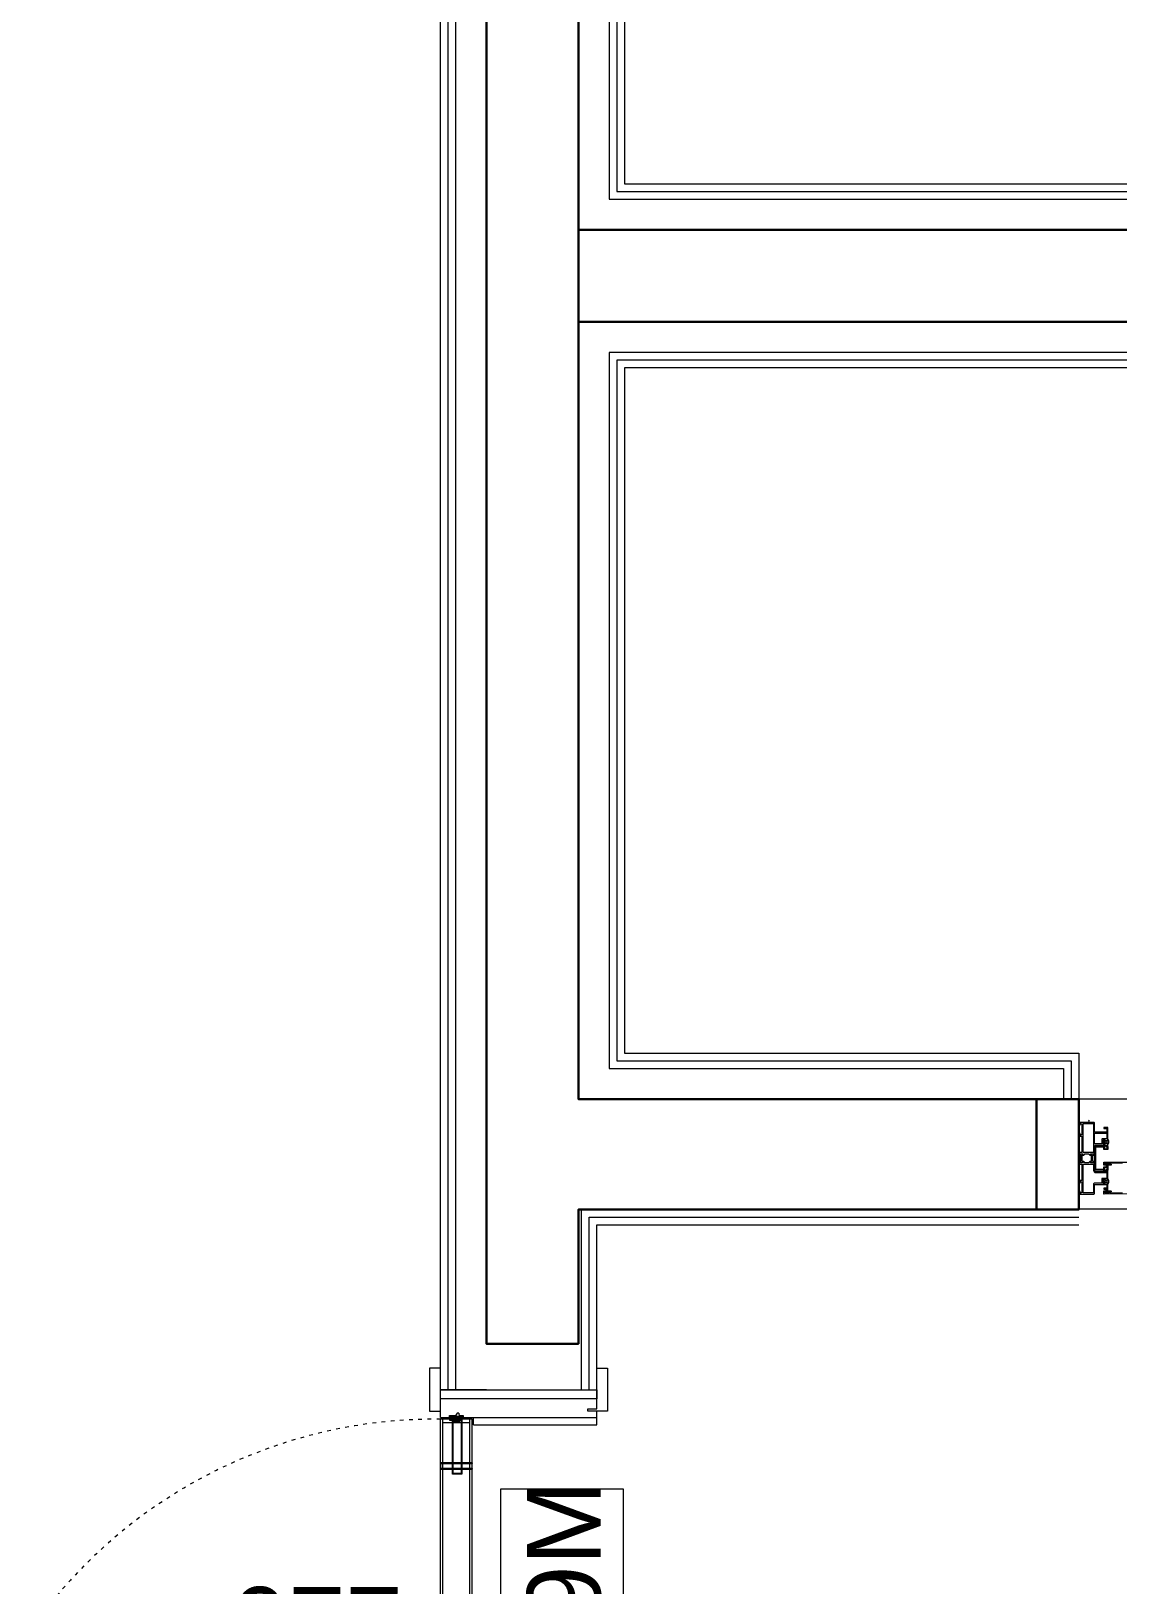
# Model space of a CAD drawing. Header units: centimetres. Extents: x 118932 to 154602, y -32682 to -23521.
# Drawn here: x 127822 to 127999, y -26982.8 to -26729.6 of the extents above; entities that cross this region are included whole.
import ezdxf

# ---------------------------------------------------------------- set-up
doc = ezdxf.new("R2010")
doc.units = ezdxf.units.CM
doc.header["$LTSCALE"] = 50
doc.header["$MEASUREMENT"] = 0
doc.linetypes.add('ACAD_ISO03W100', pattern=[30, 12, -18])
for name, color, linetype, lineweight, true_color in [('GEN_00_BL_Yazı', 7, 'Continuous', 0, 0x4f5250), ('GEN_02_TF_Kapı', 7, 'Continuous', 9, 0x4a3526), ('GEN_02_TF_Pencere', 7, 'Continuous', 9, 0x6093ac), ('GEN_05_ML_Ahşap', 7, 'Continuous', 9, 0x745e3d), ('GEN_05_ML_Alçıpan_giydirme', 7, 'Continuous', 18, 0x7ebab5), ('GEN_05_ML_Mermer', 7, 'Continuous', 9, 0x9d8692), ('GEN_06_GR_İnce', 7, 'Continuous', 13, 0xb0b0a9), ('KALACAK DUVARLAR', 7, 'Continuous', 30, 0x005387), ('ÖRÜLECEK DUVARLAR', 7, 'Continuous', 30, 0xfaca30)]:
    doc.layers.add(name, color=color, linetype=linetype, lineweight=lineweight, true_color=true_color)
doc.styles.add('arial_1_18', font='arial.ttf', dxfattribs={"height": 0.2})

# ---------------------------------------------------------------- blocks, each defined once
blk = doc.blocks.new('level -1 d blok duvarlar')
at = {"layer": 'GEN_05_ML_Alçıpan_giydirme', "elevation": 0}
for points in [[(-1507, -1703.93), (-1514.5, -1703.93), (-1514.5, -1226.43), (-1560.5, -1226.43), (-1560.5, -1155.43), (-1514.5, -1155.43), (-1514.5, -1100.93), (-1484.5, -1100.93), (-1484.5, -1507.43), (-1241, -1507.43), (-1241, -1537.43), (-1484.5, -1537.43), (-1484.5, -1649.06), (-1410.5, -1649.06), (-1410.5, -1656.56)], [(-1513.25, -1703.93), (-1513.25, -1225.18), (-1559.25, -1225.18), (-1559.25, -1156.68), (-1513.25, -1156.68), (-1513.25, -1102.18), (-1485.75, -1102.18), (-1485.75, -1508.68), (-1241, -1508.68), (-1241, -1536.18), (-1485.75, -1536.18), (-1485.75, -1650.31), (-1411.75, -1650.31), (-1411.75, -1656.56)], [(-1512, -1703.93), (-1512, -1223.93), (-1558, -1223.93), (-1558, -1157.93), (-1512, -1157.93), (-1512, -1103.43), (-1487, -1103.43), (-1487, -1509.93), (-1241, -1509.93), (-1241, -1534.93), (-1487, -1534.93), (-1487, -1651.56), (-1413, -1651.56), (-1413, -1656.56)], [(-1491.5, -1703.93), (-1491.5, -1674.56), (-1410.5, -1674.56)], [(-1490.25, -1703.93), (-1490.25, -1675.81), (-1410.5, -1675.81)], [(-1489, -1703.93), (-1489, -1677.06), (-1410.5, -1677.06)]]:
    blk.add_lwpolyline(points, dxfattribs=at)
blk = doc.blocks.new('KALACAK DUVARLAR LEVEL -1 D BLOK')
at = {"layer": 'KALACAK DUVARLAR', "elevation": 0}
for points in [[(-863.94, 211.96), (-909.94, 211.96), (-909.94, 155.96), (-863.94, 155.96), (-863.94, -321.55), (-848.94, -321.55), (-848.94, -299.67), (-774.34, -299.67), (-774.34, -281.67), (-848.94, -281.67), (-848.94, 271.46), (-863.94, 271.46)], [(-848.94, -140.04), (-612.94, -140.04), (-612.94, -155.04), (-848.94, -155.04)]]:
    blk.add_lwpolyline(points, close=True, dxfattribs=at)
blk = doc.blocks.new('P7_')
at = {"layer": 'GEN_02_TF_Pencere', "linetype": 'Continuous'}
for p, q in [((163293.16, -16172.52, 0), (163293.16, -16173.03, 0)), ((163293.18, -16172.52, 0), (163293.18, -16173.03, 0)), ((163293.2, -16172.52, 0), (163293.2, -16173.03, 0)), ((163293.22, -16172.52, 0), (163293.22, -16173.03, 0)), ((163293.24, -16172.52, 0), (163293.24, -16173.03, 0)), ((163293.26, -16172.52, 0), (163293.26, -16173.03, 0)), ((163293.28, -16172.52, 0), (163293.28, -16173.03, 0)), ((163293.3, -16172.52, 0), (163293.3, -16173.03, 0)), ((163293.32, -16172.52, 0), (163293.32, -16173.03, 0)), ((163293.34, -16172.52, 0), (163293.34, -16173.03, 0)), ((163293.36, -16172.52, 0), (163293.36, -16173.03, 0)), ((163293.38, -16172.52, 0), (163293.38, -16173.03, 0)), ((163293.4, -16172.52, 0), (163293.4, -16173.03, 0)), ((163293.42, -16172.52, 0), (163293.42, -16173.03, 0)), ((163293.44, -16172.52, 0), (163293.44, -16173.03, 0)), ((163293.46, -16172.52, 0), (163293.46, -16173.03, 0)), ((163293.16, -16176.92, 0), (163293.16, -16176.41, 0)), ((163293.18, -16176.92, 0), (163293.18, -16176.41, 0)), ((163293.2, -16176.92, 0), (163293.2, -16176.41, 0)), ((163293.22, -16176.92, 0), (163293.22, -16176.41, 0)), ((163293.24, -16176.92, 0), (163293.24, -16176.41, 0)), ((163293.26, -16176.92, 0), (163293.26, -16176.41, 0)), ((163293.28, -16176.92, 0), (163293.28, -16176.41, 0)), ((163293.3, -16176.92, 0), (163293.3, -16176.41, 0)), ((163293.32, -16176.92, 0), (163293.32, -16176.41, 0)), ((163293.34, -16176.92, 0), (163293.34, -16176.41, 0)), ((163293.36, -16176.92, 0), (163293.36, -16176.41, 0)), ((163293.38, -16176.92, 0), (163293.38, -16176.41, 0)), ((163293.4, -16176.92, 0), (163293.4, -16176.41, 0)), ((163293.42, -16176.92, 0), (163293.42, -16176.41, 0)), ((163293.44, -16176.92, 0), (163293.44, -16176.41, 0)), ((163293.46, -16176.92, 0), (163293.46, -16176.41, 0))]:
    blk.add_line(p, q, dxfattribs=at)
at = {"layer": 'GEN_02_TF_Pencere', "extrusion": (0, 0, -1), "elevation": 0}
for points in [[(-163289.22, -16167.88), (-163289.22, -16170.51, 0.414214), (-163289.19, -16170.54), (-163288.75, -16170.54, -0.414214), (-163288.72, -16170.57), (-163288.72, -16170.85), (-163288.72, -16171.01), (-163288.95, -16171.03, -0.957329), (-163288.96, -16170.99, 0.267761), (-163288.94, -16170.98), (-163288.89, -16170.82, 0.843081), (-163288.9, -16170.76), (-163289.35, -16170.76, 0.577366), (-163289.37, -16170.81), (-163289.28, -16170.96, 0.182697), (-163289.27, -16170.97, -0.849744), (-163289.28, -16171.01), (-163289.37, -16171.01, -0.267944), (-163289.63, -16170.86), (-163289.66, -16170.81, 0.267966), (-163289.74, -16170.76), (-163289.83, -16170.76, -1), (-163289.89, -16170.76), (-163289.97, -16170.76, -1), (-163290.03, -16170.76), (-163290.09, -16170.76), (-163290.11, -16170.8), (-163290.13, -16170.76), (-163290.26, -16170.76, 0.267964), (-163290.34, -16170.81), (-163290.37, -16170.86, -0.267944), (-163290.63, -16171.01), (-163290.72, -16171.01, -0.849637), (-163290.73, -16170.97, 0.182928), (-163290.72, -16170.96), (-163290.63, -16170.81, 0.577366), (-163290.65, -16170.76), (-163291.11, -16170.76, 0.843087), (-163291.12, -16170.82), (-163291.06, -16170.98, 0.268123), (-163291.04, -16170.99, -0.957545), (-163291.05, -16171.03), (-163291.35, -16171.01, -0.493156), (-163291.36, -16170.98), (-163291.33, -16170.9, -0.312805), (-163291.31, -16170.88, 0.41134), (-163291.29, -16170.85), (-163291.29, -16169.55, 0.414214), (-163291.49, -16169.35), (-163293.26, -16169.35, 0.414214), (-163293.29, -16169.38), (-163293.24, -16169.52, -0.414214), (-163293.27, -16169.55), (-163293.41, -16169.55, -0.414214), (-163293.44, -16169.52), (-163293.44, -16169.17, -0.399096), (-163293.39, -16169.12), (-163293.01, -16169.1, -0.429495), (-163292.98, -16169.13), (-163292.98, -16169.15, 0.414214), (-163292.93, -16169.2), (-163292.74, -16169.2, 0.414214), (-163292.64, -16169.1), (-163292.64, -16168.6, 0.414214), (-163292.74, -16168.5), (-163292.93, -16168.5, 0.414214), (-163292.98, -16168.55), (-163292.98, -16168.57, -0.429487), (-163293.01, -16168.6), (-163293.39, -16168.58, -0.399104), (-163293.44, -16168.53), (-163293.44, -16166.58, -0.414214), (-163293.34, -16166.48), (-163292.82, -16166.48, -0.414214), (-163292.79, -16166.51), (-163292.79, -16166.6, -0.400696), (-163292.81, -16166.63), (-163293.25, -16166.65, 0.400696), (-163293.28, -16166.68), (-163293.28, -16167.19, 0.414214), (-163293.25, -16167.22), (-163291.32, -16167.22, 0.414214), (-163291.29, -16167.19), (-163291.29, -16165.83, -0.414214), (-163291.14, -16165.68), (-163288.75, -16165.68, -0.414214), (-163288.72, -16165.71), (-163288.72, -16165.93, -0.414214), (-163288.87, -16166.08), (-163288.9, -16166.08, -0.414214), (-163288.92, -16166.06), (-163288.92, -16166.01, -0.36604), (-163288.89, -16165.98, 0.365984), (-163288.87, -16165.95), (-163288.87, -16165.86, 0.414214), (-163288.9, -16165.83), (-163289.01, -16165.83, 0.367429), (-163289.03, -16165.86, -0.364526), (-163289.06, -16165.88), (-163289.19, -16165.88, 0.414214), (-163289.22, -16165.91), (-163289.22, -16166.75), (-163289.25, -16166.78), (-163289.22, -16166.81), (-163289.22, -16167.65, 0.414214), (-163289.19, -16167.68), (-163289.06, -16167.68, -0.364526), (-163289.03, -16167.71, 0.367429), (-163289.01, -16167.73), (-163288.9, -16167.73, 0.414214), (-163288.87, -16167.7), (-163288.87, -16167.61, 0.365984), (-163288.89, -16167.58, -0.36604), (-163288.92, -16167.55), (-163288.92, -16167.5, -0.414214), (-163288.9, -16167.48), (-163288.87, -16167.48, -0.414214), (-163288.72, -16167.63), (-163288.72, -16167.8, -0.414214), (-163288.8, -16167.88), (-163289.22, -16167.88)], [(-163291.29, -16169.12), (-163291.29, -16167.43, 0.414189), (-163291.32, -16167.4), (-163293.23, -16167.4, 0.414238), (-163293.26, -16167.43), (-163293.26, -16168.32, 0.414214), (-163293.23, -16168.35), (-163292.54, -16168.35, -0.414214), (-163292.44, -16168.45), (-163292.44, -16169.05, 0.414214), (-163292.34, -16169.15), (-163291.32, -16169.15, 0.414214), (-163291.29, -16169.12)], [(-163292.78, -16169.39, 0.198912), (-163292.79, -16169.37, 0.198912), (-163292.81, -16169.36), (-163293.22, -16169.36, 0.518649), (-163293.25, -16169.4), (-163293.21, -16169.52, -0.518649), (-163293.24, -16169.56), (-163293.4, -16169.56, 0.414214), (-163293.43, -16169.59), (-163293.43, -16170.05, 0.414214), (-163293.4, -16170.08), (-163292.81, -16170.08, 0.414214), (-163292.78, -16170.05), (-163292.78, -16169.71), (-163291.43, -16169.71), (-163291.43, -16171.49), (-163291.43, -16173.28), (-163292.78, -16173.28), (-163292.78, -16172.94, 0.414214), (-163292.81, -16172.91), (-163293.4, -16172.91, 0.414214), (-163293.43, -16172.94), (-163293.43, -16173.4, 0.414214), (-163293.4, -16173.43), (-163293.24, -16173.43, -0.518649), (-163293.21, -16173.47), (-163293.25, -16173.59, 0.518649), (-163293.22, -16173.63), (-163292.81, -16173.63, 0.414214), (-163292.78, -16173.6), (-163292.78, -16173.43, -0.414214), (-163292.75, -16173.4), (-163291.34, -16173.4, 0.414214), (-163291.31, -16173.37), (-163291.31, -16171.49), (-163291.31, -16169.62, 0.414214), (-163291.34, -16169.59), (-163292.75, -16169.59, -0.414214), (-163292.78, -16169.56), (-163292.78, -16169.39)], [(-163293.44, -16168.41, 0.064394), (-163293.52, -16168.62, 0.064394), (-163293.55, -16168.84, 0.129325), (-163293.44, -16169.27), (-163293.44, -16169.12, -0.399528), (-163293.41, -16169.09), (-163292.99, -16169.07, -0.414214), (-163292.96, -16169.1), (-163292.96, -16169.13, 0.414214), (-163292.93, -16169.16), (-163292.93, -16169.16, 0.295923), (-163292.84, -16169.1, 0.104809), (-163292.78, -16168.84, 0.104809), (-163292.84, -16168.58, 0.295923), (-163292.93, -16168.52), (-163292.93, -16168.52, 0.414214), (-163292.96, -16168.55), (-163292.96, -16168.58, -0.414214), (-163292.99, -16168.61), (-163293.41, -16168.59, -0.399528), (-163293.44, -16168.56), (-163293.44, -16168.41)], [(-163292.89, -16169.49, -0.190395), (-163292.88, -16169.51), (-163292.88, -16169.95, -0.414214), (-163292.91, -16169.98), (-163293.3, -16169.98, -0.414214), (-163293.33, -16169.95), (-163293.33, -16169.69, -0.414214), (-163293.3, -16169.66), (-163293.26, -16169.66, 0.505029), (-163293.12, -16169.47), (-163292.91, -16169.48, -0.190395), (-163292.89, -16169.49)], [(-163293.29, -16168.7), (-163292.97, -16168.71, -0.337036), (-163292.94, -16168.74, -0.054259), (-163292.93, -16168.84, -0.054259), (-163292.94, -16168.95, -0.337036), (-163292.97, -16168.97), (-163293.29, -16168.99, -0.32284), (-163293.32, -16168.97, -0.093955), (-163293.35, -16168.84, -0.093955), (-163293.32, -16168.72, -0.32284), (-163293.29, -16168.7)], [(-163288.75, -16177.33), (-163291.14, -16177.33, -0.414214), (-163291.29, -16177.18), (-163291.29, -16175.81, 0.414214), (-163291.32, -16175.78), (-163293.25, -16175.78, 0.414214), (-163293.28, -16175.81), (-163293.28, -16176.32, 0.400696), (-163293.25, -16176.35), (-163292.81, -16176.38, -0.400696), (-163292.79, -16176.41), (-163292.79, -16176.5, -0.414214), (-163292.82, -16176.53), (-163293.34, -16176.53, -0.414214), (-163293.44, -16176.43), (-163293.44, -16175.6, -0.399104), (-163293.39, -16175.55), (-163293.01, -16175.53, -0.429487), (-163292.98, -16175.56), (-163292.98, -16175.58, 0.414214), (-163292.93, -16175.63), (-163292.74, -16175.63, 0.414214), (-163292.64, -16175.53), (-163292.64, -16175.03, 0.414214), (-163292.74, -16174.93), (-163292.93, -16174.93, 0.414214), (-163292.98, -16174.98), (-163292.98, -16175, -0.429495), (-163293.01, -16175.03), (-163293.39, -16175.02, -0.399096), (-163293.44, -16174.97), (-163293.44, -16173.49, -0.414214), (-163293.41, -16173.46), (-163293.27, -16173.46, -0.518649), (-163293.24, -16173.5), (-163293.28, -16173.62, 0.518649), (-163293.25, -16173.66), (-163291.49, -16173.66, 0.414214), (-163291.29, -16173.46), (-163291.29, -16172.16, 0.41134), (-163291.31, -16172.13, -0.312805), (-163291.33, -16172.11), (-163291.36, -16172.03, -0.493156), (-163291.35, -16172), (-163291.05, -16171.98, -0.957545), (-163291.04, -16172.02, 0.268123), (-163291.06, -16172.03), (-163291.12, -16172.19, 0.843087), (-163291.11, -16172.25), (-163290.65, -16172.25, 0.577366), (-163290.63, -16172.2), (-163290.72, -16172.04, 0.182928), (-163290.73, -16172.03, -0.849637), (-163290.72, -16172), (-163290.63, -16172, -0.267944), (-163290.37, -16172.15), (-163290.34, -16172.2, 0.267964), (-163290.26, -16172.25), (-163290.13, -16172.25), (-163290.11, -16172.21), (-163290.09, -16172.25), (-163290.03, -16172.25, -1), (-163289.97, -16172.25), (-163289.89, -16172.25, -1), (-163289.83, -16172.25), (-163289.74, -16172.25, 0.267966), (-163289.66, -16172.2), (-163289.63, -16172.15, -0.267944), (-163289.37, -16172), (-163289.28, -16172, -0.849744), (-163289.27, -16172.03, 0.182697), (-163289.28, -16172.04), (-163289.37, -16172.2, 0.577366), (-163289.35, -16172.25), (-163288.9, -16172.25, 0.843081), (-163288.89, -16172.19), (-163288.94, -16172.03, 0.267761), (-163288.96, -16172.02, -0.957329), (-163288.95, -16171.98), (-163288.72, -16172), (-163288.72, -16172.16), (-163288.72, -16172.43, -0.414214), (-163288.75, -16172.46), (-163289.19, -16172.46, 0.414214), (-163289.22, -16172.49), (-163289.22, -16175.13), (-163288.8, -16175.13, -0.414214), (-163288.72, -16175.21), (-163288.72, -16175.38, -0.414214), (-163288.87, -16175.53), (-163288.9, -16175.53, -0.414214), (-163288.92, -16175.51), (-163288.92, -16175.45, -0.36604), (-163288.89, -16175.42, 0.365984), (-163288.87, -16175.4), (-163288.87, -16175.31, 0.414214), (-163288.9, -16175.28), (-163289.01, -16175.28, 0.367429), (-163289.03, -16175.3, -0.364526), (-163289.06, -16175.33), (-163289.19, -16175.33, 0.414214), (-163289.22, -16175.36), (-163289.22, -16176.2), (-163289.25, -16176.23), (-163289.22, -16176.26), (-163289.22, -16177.1, 0.414214), (-163289.19, -16177.13), (-163289.06, -16177.13, -0.364526), (-163289.03, -16177.15, 0.367429), (-163289.01, -16177.18), (-163288.9, -16177.18, 0.414214), (-163288.87, -16177.15), (-163288.87, -16177.06, 0.365984), (-163288.89, -16177.03, -0.36604), (-163288.92, -16177), (-163288.92, -16176.95, -0.414214), (-163288.9, -16176.93), (-163288.87, -16176.93, -0.414214), (-163288.72, -16177.08), (-163288.72, -16177.3, -0.414214), (-163288.75, -16177.33)], [(-163289.02, -16171.93), (-163289.02, -16171.08, -0.131652), (-163289, -16171.02), (-163288.9, -16170.84), (-163288.9, -16170.8, 0.414214), (-163288.94, -16170.76), (-163289.28, -16170.76, 0.414214), (-163289.32, -16170.8), (-163289.32, -16170.84), (-163289.21, -16171.02, -0.131652), (-163289.2, -16171.08), (-163289.2, -16171.93, -0.131652), (-163289.21, -16171.99), (-163289.32, -16172.17), (-163289.32, -16172.2, 0.414214), (-163289.28, -16172.24), (-163288.94, -16172.24, 0.414214), (-163288.9, -16172.2), (-163288.9, -16172.17), (-163289, -16171.99, -0.131652), (-163289.02, -16171.93)], [(-163291.11, -16177.15), (-163289.4, -16177.15), (-163289.4, -16172.46), (-163291.11, -16172.46), (-163291.11, -16173.46, -0.414214), (-163291.49, -16173.84), (-163293.23, -16173.84, 0.414214), (-163293.26, -16173.87), (-163293.26, -16174.75, 0.414214), (-163293.23, -16174.78), (-163292.54, -16174.78, -0.414214), (-163292.44, -16174.88), (-163292.44, -16175.48, 0.414214), (-163292.34, -16175.58), (-163291.21, -16175.58, -0.414214), (-163291.11, -16175.68), (-163291.11, -16177.15)], [(-163290.77, -16171.93), (-163290.77, -16171.08, -0.131652), (-163290.76, -16171.02), (-163290.65, -16170.84), (-163290.65, -16170.8, 0.414214), (-163290.69, -16170.76), (-163291.03, -16170.76, 0.414214), (-163291.07, -16170.8), (-163291.07, -16170.84), (-163290.97, -16171.02, -0.131652), (-163290.95, -16171.08), (-163290.95, -16171.93, -0.131652), (-163290.97, -16171.99), (-163291.07, -16172.17), (-163291.07, -16172.2, 0.414214), (-163291.03, -16172.24), (-163290.69, -16172.24, 0.414214), (-163290.65, -16172.2), (-163290.65, -16172.17), (-163290.76, -16171.99, -0.131652), (-163290.77, -16171.93)], [(-163292.88, -16173.04), (-163292.88, -16173.48, -0.395113), (-163292.91, -16173.51), (-163293.12, -16173.52, 0.505029), (-163293.26, -16173.33), (-163293.3, -16173.33, -0.414214), (-163293.33, -16173.3), (-163293.33, -16173.04, -0.414214), (-163293.3, -16173.01), (-163292.91, -16173.01, -0.414214), (-163292.88, -16173.04)], [(-163293.44, -16174.85, 0.064394), (-163293.52, -16175.06, 0.064394), (-163293.55, -16175.28, 0.129325), (-163293.44, -16175.71), (-163293.44, -16175.56, -0.399528), (-163293.41, -16175.53), (-163292.99, -16175.51, -0.414214), (-163292.96, -16175.54), (-163292.96, -16175.57, 0.414214), (-163292.93, -16175.6), (-163292.93, -16175.6, 0.295923), (-163292.84, -16175.54, 0.104809), (-163292.78, -16175.28, 0.104809), (-163292.84, -16175.02, 0.295923), (-163292.93, -16174.96), (-163292.93, -16174.96, 0.414214), (-163292.96, -16174.99), (-163292.96, -16175.02, -0.414214), (-163292.99, -16175.05), (-163293.41, -16175.03, -0.399528), (-163293.44, -16175), (-163293.44, -16174.85)], [(-163293.29, -16175.13), (-163292.97, -16175.15, -0.337036), (-163292.94, -16175.17, -0.054259), (-163292.93, -16175.28, -0.054259), (-163292.94, -16175.38, -0.337036), (-163292.97, -16175.41), (-163293.29, -16175.42, -0.32284), (-163293.32, -16175.4, -0.093955), (-163293.35, -16175.28, -0.093955), (-163293.32, -16175.15, -0.32284), (-163293.29, -16175.13)]]:
    blk.add_lwpolyline(points, format="xyb", close=True, dxfattribs=at)
blk.add_lwpolyline([(-163289.4, -16170.54), (-163289.4, -16165.86), (-163291.11, -16165.86), (-163291.11, -16170.54), (-163289.4, -16170.54)], close=True, dxfattribs=at)
for points in [[(-163295.84, -16172.32), (-163293.84, -16172.32), (-163293.84, -16172.47), (-163293.94, -16172.47, 0.414214), (-163293.97, -16172.5), (-163293.97, -16172.57, 0.414214), (-163293.92, -16172.62), (-163293.61, -16172.62, 0.414214), (-163293.54, -16172.55, 0.414214), (-163293.57, -16172.52), (-163293.65, -16172.52, -0.414214), (-163293.7, -16172.47), (-163293.7, -16172.35, -0.414214), (-163293.65, -16172.3), (-163292.98, -16172.3, -0.414214), (-163292.93, -16172.35), (-163292.93, -16172.47, -0.414214), (-163292.98, -16172.52), (-163293.06, -16172.52, 0.414214), (-163293.09, -16172.55, 0.414214), (-163293.02, -16172.62), (-163292.82, -16172.62, 0.414214), (-163292.79, -16172.59), (-163292.79, -16172.15, 0.414214), (-163292.82, -16172.12), (-163292.82, -16172.12), (-163302.76, -16172.12, 0.414214)], [(-163300.76, -16177.32), (-163292.82, -16177.33, 0.198912), (-163292.79, -16177.32, 0.198912), (-163292.79, -16177.3), (-163292.79, -16176.86, 0.414214), (-163292.82, -16176.83), (-163293.02, -16176.82, 0.414214), (-163293.09, -16176.89, 0.414214), (-163293.06, -16176.93), (-163292.98, -16176.93, -0.414214), (-163292.93, -16176.97), (-163292.93, -16177.1, -0.414214), (-163292.98, -16177.15), (-163293.65, -16177.14, -0.414214), (-163293.7, -16177.09), (-163293.7, -16176.97, -0.414214), (-163293.65, -16176.92), (-163293.57, -16176.92, 0.414214), (-163293.54, -16176.89, 0.414214), (-163293.61, -16176.82), (-163293.92, -16176.82, 0.414214), (-163293.97, -16176.87), (-163293.97, -16176.94, 0.414214), (-163293.94, -16176.97), (-163293.84, -16176.97), (-163293.84, -16177.12), (-163295.84, -16177.12)]]:
    blk.add_lwpolyline(points, format="xyb", dxfattribs=at)
at = {"layer": 'GEN_02_TF_Pencere', "linetype": 'Continuous', "elevation": 0}
for points in [[(163293.65, -16172.52), (163292.97, -16172.52), (163292.97, -16172.43), (163293.65, -16172.43), (163293.65, -16172.52)], [(163292.97, -16176.92), (163293.65, -16176.92), (163293.65, -16177.01), (163292.97, -16177.01), (163292.97, -16176.92)]]:
    blk.add_lwpolyline(points, close=True, dxfattribs=at)
at = {"layer": 'GEN_02_TF_Pencere'}
blk.add_arc((163290.64, -16165.48, 0), 0.332, 142.1442, 217.8558, dxfattribs=at)
at = {"layer": 'GEN_05_ML_Mermer', "elevation": 0}
blk.add_lwpolyline([(163483.72, -16179.82), (163288.72, -16179.82), (163288.72, -16161.83), (163483.72, -16161.83)], close=True, dxfattribs=at)
blk = doc.blocks.new('DOGRAMA LEVEL -1 D BLOK')
at = {"layer": 'GEN_05_ML_Alçıpan_giydirme', "color": 1}
blk.add_blockref('P7_', (-163108.6, 16333.26, 0), dxfattribs=at)
blk = doc.blocks.new('ÖRÜLECEK DUVAR LEVEL -1 D BLOK')
at = {"layer": 'ÖRÜLECEK DUVARLAR', "elevation": 0}
blk.add_lwpolyline([(-525.65, -233.28), (-518.74, -233.28), (-518.74, -251.28), (-525.65, -251.28)], close=True, dxfattribs=at)
blk = doc.blocks.new('RD19M')
at = {"layer": 'GEN_02_TF_Kapı'}
for p, q in [((4.5, 0), (0, 0)), ((4.2, 0.14), (4.2, -3)), ((4.5, 0.01), (4.5, -3)), ((4.5, 0), (4.5, -25.5)), ((4.8, 0.01), (4.8, -3)), ((4.8, 0), (85.2, 0, 0)), ((4.8, -5.2), (4.8, 0)), ((5.1, 0.14), (5.1, -3)), ((77.07, 0, 0), (77.07, -5.2, 0)), ((78.07, 0, 0), (78.07, -5.2, 0)), ((4.82, -2.6), (4.5, -2.26)), ((4.82, -2.6), (4.5, -2.26)), ((4.8, -0.4), (85.2, -0.4, 0)), ((4.8, -2.54), (4.8, -2.12)), ((4.82, -2.1), (5.18, -2.1)), ((4.82, -2.45), (4.82, -2.55)), ((4.82, -2.45), (4.93, -2.45)), ((4.93, -2.12), (4.93, -3.08)), ((4.93, -2.45), (4.93, -2.75)), ((5.2, -2.12), (5.2, -3.08)), ((5.4, -4.8), (5.4, -0.4)), ((44.31, 0), (44.31, -5.2, 0)), ((45.7, 0), (45.7, -5.2, 0)), ((84.6, -4.8, 0), (84.6, -0.4, 0)), ((84.8, -2.12, 0), (84.8, -3.08, 0)), ((85.18, -2.1, 0), (84.82, -2.1, 0)), ((84.82, -2.12, 0), (84.82, -3.08, 0)), ((85.18, -2.12, 0), (84.82, -2.12, 0)), ((85.07, -2.12, 0), (85.07, -3.08, 0)), ((85.18, -2.45, 0), (85.07, -2.45, 0)), ((85.07, -2.45, 0), (85.07, -2.75, 0)), ((85.18, -2.54, 0), (85.18, -2.12, 0)), ((85.18, -2.6, 0), (85.5, -2.26, 0)), ((85.18, -2.6, 0), (85.5, -2.26, 0)), ((85.18, -2.45, 0), (85.18, -2.55, 0)), ((85.2, -5.2, 0), (85.2, 0, 0)), ((85.2, -2.07, 0), (85.2, -3.12, 0)), ((86.2, -2.74, 0), (85.2, -2.07, 0)), ((85.2, -2.54, 0), (85.2, -2.12, 0)), ((85.5, 0, 0), (85.5, -25.5, 0)), ((85.5, 0, 0), (90, 0, 0)), ((85.7, -1.48, 0), (85.8, -1.48, 0)), ((85.8, -1.48, 0), (85.8, -2.47, 0)), ((4.5, -3), (4.2, -3)), ((4.82, -2.6), (4.5, -3.01)), ((4.8, -2.55), (4.82, -2.55)), ((4.8, -2.65), (4.8, -2.55)), ((4.8, -2.65), (4.82, -2.65)), ((4.8, -3.08), (4.8, -2.66)), ((5.1, -3), (4.8, -3)), ((4.8, -4.8), (85.2, -4.8, 0)), ((4.82, -2.65), (4.82, -2.55)), ((4.82, -2.65), (4.82, -2.75)), ((4.82, -2.75), (4.93, -2.75)), ((5.18, -3.1), (4.82, -3.1)), ((84.82, -3.08, 0), (85.18, -3.08, 0)), ((84.82, -3.1, 0), (85.18, -3.1, 0)), ((85.18, -2.75, 0), (85.07, -2.75, 0)), ((85.18, -2.54, 0), (85.2, -2.54, 0)), ((85.2, -2.55, 0), (85.18, -2.55, 0)), ((85.18, -2.65, 0), (85.18, -2.55, 0)), ((85.18, -2.6, 0), (85.5, -3.01, 0)), ((85.18, -2.65, 0), (85.18, -2.75, 0)), ((85.2, -2.65, 0), (85.18, -2.65, 0)), ((85.18, -3.08, 0), (85.18, -2.66, 0)), ((85.18, -2.66, 0), (85.2, -2.66, 0)), ((85.2, -2.65, 0), (85.2, -2.55, 0)), ((85.2, -3.08, 0), (85.2, -2.66, 0)), ((86.2, -3, 0), (85.2, -3.12, 0)), ((85.2, -3.12, 0), (85.2, -3, 0)), ((85.8, -3.7, 0), (85.7, -3.7, 0)), ((85.8, -3.04, 0), (85.8, -3.7, 0)), ((86.2, -3, 0), (86.2, -2.74, 0)), ((5.7, -5.4), (4.5, -5.4)), ((4.8, -5.2), (85.2, -5.2, 0)), ((5.7, -5.4), (5.7, -25.5)), ((44.41, -5.2), (45.6, -5.2)), ((84.3, -5.4, 0), (84.3, -25.5, 0)), ((84.3, -5.4, 0), (85.5, -5.4, 0)), ((3.5, -24), (3.1, -24)), ((3.1, -24), (3.1, -25.5)), ((3.5, -25.5), (3.5, -24)), ((86.5, -25.5, 0), (86.5, -24, 0)), ((86.5, -24, 0), (86.9, -24, 0)), ((86.9, -24, 0), (86.9, -25.5, 0)), ((3.1, -25.5), (0, -25.5)), ((5.7, -25.5), (3.5, -25.5)), ((84.3, -25.5, 0), (86.5, -25.5, 0))]:
    blk.add_line(p, q, dxfattribs=at)
at = {"layer": 'GEN_02_TF_Kapı', "linetype": 'ACAD_ISO03W100', "ltscale": 0.001}
blk.add_lwpolyline([(4.65, 0.8), (4.65, 81.35, -0.417134), (85.2, 0)], format="xyb", dxfattribs=at)
at = {"layer": 'GEN_02_TF_Kapı'}
for points in [[(3.5, 0), (-3.5, 0), (-3.5, 1.75), (3.5, 1.75)], [(0, 0), (1.5, 0), (1.5, -25.5), (0, -25.5)], [(46, 0), (44, 0), (44, 0.2), (44.4, 0.3), (45.6, 0.3), (46, 0.2)], [(77.17, 0), (77.07, 0), (77.07, -5.2), (77.17, -5.2)], [(77.07, 0), (77.17, 0), (77.17, -5.2), (77.07, -5.2)], [(77.17, -5.2), (77.97, -5.2), (77.97, 0), (77.17, 0)], [(77.97, 0), (78.07, 0), (78.07, -5.2), (77.97, -5.2)], [(78.07, 0), (77.97, 0), (77.97, -5.2), (78.07, -5.2)], [(86.5, 0), (93.5, 0), (93.5, 1.75), (86.5, 1.75)], [(44.41, 0), (44.31, 0), (44.31, -5.2), (44.41, -5.2)], [(45.6, -5.2), (44.4, -5.2), (44.4, 0), (45.6, 0)], [(45.6, 0), (45.7, 0), (45.7, -5.2), (45.6, -5.2)], [(76.25, -1.96), (85.1, -1.96), (85.1, -3.48), (76.25, -3.48)], [(76.35, -2.06), (85, -2.06), (85, -3.38), (76.35, -3.38)], [(85.2, -3.48), (85, -3.48), (85, -1.56), (85.2, -1.56)], [(85.7, -3.7), (85.5, -3.7), (85.5, -1.48), (85.7, -1.48)], [(88.5, 0), (90, 0), (90, -25.5), (88.5, -25.5)], [(46.01, -5.4), (44.01, -5.4), (44.01, -5.2), (46.01, -5.2)]]:
    blk.add_lwpolyline(points, close=True, dxfattribs=at)
for points in [[(4.8, -2.54), (4.82, -2.54), (4.82, -2.12), (5.18, -2.12), (5.18, -3.08), (4.82, -3.08), (4.82, -2.66), (4.8, -2.66)], [(3.1, -25.5), (-3.5, -25.5), (-3.5, -27.25), (3.5, -27.25), (3.5, -25.5)]]:
    blk.add_lwpolyline(points, dxfattribs=at)
at = {"layer": 'GEN_02_TF_Kapı', "elevation": 0}
blk.add_lwpolyline([(86.9, -25.5), (93.5, -25.5), (93.5, -27.25), (86.5, -27.25), (86.5, -25.5)], dxfattribs=at)
at = {"layer": 'GEN_02_TF_Kapı'}
blk.add_circle((4.65, 0.8), 0.8, dxfattribs=at)
for centre, start, end in [((4.82, -2.12), 91.5433, 178.4567), ((5.18, -2.12), 1.5433, 88.4567), ((84.82, -2.12, 0), 91.5433, 178.4567), ((85.18, -2.12, 0), 1.5433, 88.4567), ((4.82, -3.08), 181.5433, 268.4567), ((5.18, -3.08), 271.5433, 358.4567), ((84.82, -3.08, 0), 181.5433, 268.4567), ((85.18, -3.08, 0), 271.5433, 358.4567)]:
    blk.add_arc(centre, 0.0206, start, end, dxfattribs=at)
at = {"layer": 'GEN_05_ML_Ahşap'}
blk.add_lwpolyline([(45, -9.81), (45, 33.75)], dxfattribs=at)
blk.add_lwpolyline([(16.17, -29.81), (73.83, -29.81), (73.83, -9.81), (16.17, -9.81)], close=True, dxfattribs=at)
at = {"layer": 'GEN_00_BL_Yazı', "char_height": 12, "attachment_point": 9, "rotation": 90, "style": 'arial_1_18'}
for s, insert in [('\\A1;90', (43.05, 33.82)), ('\\A1;220', (58.05, 34.09))]:
    blk.add_mtext_dynamic_manual_height_columns(s, width=3542.6897, gutter_width=1875, heights=[387.79], dxfattribs=dict(at, insert=insert))
at = {"layer": 'GEN_00_BL_Yazı', "insert": (18.51, -26.27), "char_height": 12, "attachment_point": 7, "style": 'arial_1_18'}
blk.add_mtext_dynamic_manual_height_columns('\\A1;RD19M', width=3542.6897, gutter_width=1875, heights=[387.79], dxfattribs=at)
blk = doc.blocks.new('LEVEL -1 KAPILAR')
at = {"color": 1, "rotation": 90}
blk.add_blockref('RD19M', (71.14, 1447.72), dxfattribs=at)

msp = doc.modelspace()

# ---------------------------------------------------------------- block references
for name, p in [('KALACAK DUVARLAR LEVEL -1 D BLOK', (128760.11, -26621.94)), ('DOGRAMA LEVEL -1 D BLOK', (127812.57, -27075.02, 0)), ('ÖRÜLECEK DUVAR LEVEL -1 D BLOK', (128511.42, -26670.34))]:
    msp.add_blockref(name, p)
at = {"color": 254, "true_color": 0xddb3d4}
msp.add_blockref('level -1 d blok duvarlar', (129403.17, -25247.06, 0), dxfattribs=at)
at = {"layer": 'GEN_06_GR_İnce'}
msp.add_blockref('LEVEL -1 KAPILAR', (127817.53, -28488.7), dxfattribs=at)

doc.saveas('drawing.dxf')
